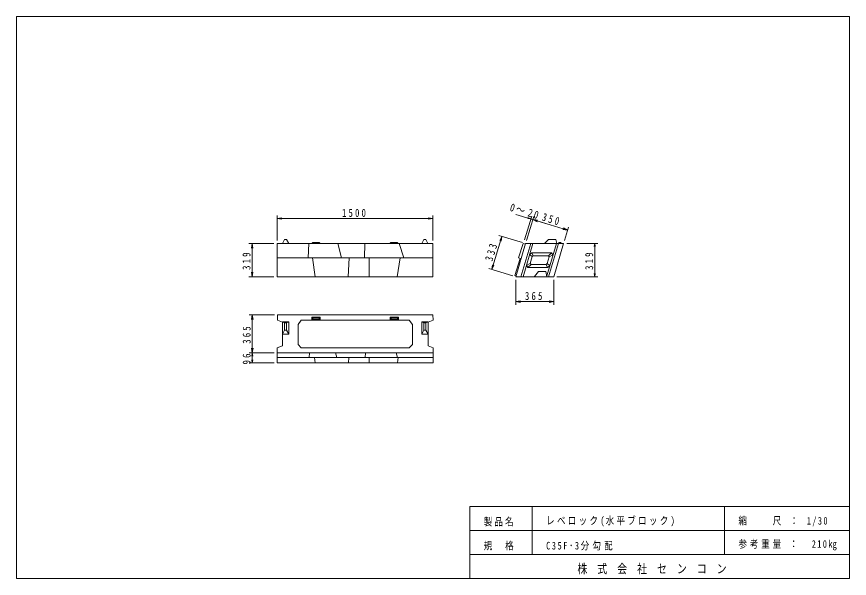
# Model space of a CAD drawing. Units: millimetres on the paper, scale 1:30. Extents: x 15 to 282, y 15 to 195.
import ezdxf

# ---------------------------------------------------------------- set-up
doc = ezdxf.new("R2010")
doc.units = ezdxf.units.MM
for name, color, linetype, lineweight in [('D-STR-DIM', 7, 'Continuous', 13), ('D-STR-STR3', 1, 'Continuous', 13), ('V-nasSTD', 7, 'Continuous', 13)]:
    doc.layers.add(name, color=color, linetype=linetype, lineweight=lineweight)
doc.styles.add('ＭＳ ゴシック-5.0-0.0', font='')
doc.styles.get('ＭＳ ゴシック-5.0-0.0').set_extended_font_data('ＭＳ ゴシック-5.0-0.0')

msp = doc.modelspace()

# ---------------------------------------------------------------- linework, layer by layer
at = {"layer": 'D-STR-DIM'}
for p, q in [((98.5, 123.304), (98.5, 131.304)), ((148.5, 123.304), (148.5, 131.304)), ((175.074, 131.595), (185.291, 128.53)), ((177.852, 123.453), (180.15, 131.116)), ((178.49, 123.262), (180.789, 130.924)), ((178.49, 123.262), (180.789, 130.924)), ((98.5, 130.304), (100, 130.554)), ((98.5, 130.304), (148.5, 130.304)), ((98.5, 130.304), (100, 130.054)), ((148.5, 130.304), (147, 130.554)), ((148.5, 130.304), (147, 130.054)), ((179.863, 130.158), (178.857, 130.286)), ((179.863, 130.158), (178.953, 130.605)), ((180.502, 129.967), (191.676, 126.614)), ((180.502, 129.967), (182.01, 129.775)), ((180.502, 129.967), (181.867, 129.296)), ((180.502, 129.967), (181.507, 129.839)), ((180.502, 129.967), (181.412, 129.52)), ((191.676, 126.614), (190.168, 126.806)), ((191.676, 126.614), (190.311, 127.285)), ((190.671, 123.262), (191.964, 127.572)), ((167.369, 113.965), (170.559, 124.597)), ((177.245, 122.591), (169.601, 124.885)), ((170.559, 124.597), (169.888, 123.232)), ((170.559, 124.597), (170.367, 123.089)), ((97.5, 122.304), (89.5, 122.304)), ((90.5, 122.304), (90.25, 120.804)), ((90.5, 122.304), (90.5, 111.667)), ((90.5, 122.304), (90.75, 120.804)), ((191.383, 122.304), (201.383, 122.304)), ((200.383, 122.304), (200.217, 121.304)), ((200.383, 111.667), (200.383, 122.304)), ((200.383, 122.304), (200.55, 121.304)), ((167.369, 113.965), (167.561, 115.474)), ((167.369, 113.965), (168.039, 115.33)), ((90.5, 111.667), (90.25, 113.167)), ((90.5, 111.667), (90.75, 113.167)), ((174.074, 111.954), (166.411, 114.253)), ((200.383, 111.667), (200.217, 112.667)), ((200.383, 111.667), (200.55, 112.667)), ((97.5, 111.667), (89.5, 111.667)), ((175.032, 110.667), (175.032, 102.667)), ((187.212, 110.667), (187.212, 102.667)), ((188.212, 111.667), (201.383, 111.667)), ((175.032, 103.667), (176.532, 103.917)), ((175.032, 103.667), (187.212, 103.667)), ((175.032, 103.667), (176.532, 103.417)), ((187.212, 103.667), (185.712, 103.917)), ((187.212, 103.667), (185.712, 103.417)), ((97.633, 99.406), (89.567, 99.406)), ((90.567, 99.406), (90.317, 97.906)), ((90.567, 99.406), (90.567, 87.226)), ((90.567, 99.406), (90.817, 97.906)), ((90.567, 87.226), (90.317, 88.726)), ((90.567, 87.226), (90.817, 88.726)), ((97.567, 87.226), (89.567, 87.226)), ((97.567, 87.226), (89.567, 87.226)), ((90.567, 87.226), (90.4, 86.226)), ((90.567, 84.042), (90.567, 87.226)), ((90.567, 87.226), (90.733, 86.226)), ((97.567, 84.042), (89.567, 84.042)), ((90.567, 84.042), (90.4, 85.042)), ((90.567, 84.042), (90.733, 85.042))]:
    msp.add_line(p, q, dxfattribs=at)
at = {"layer": 'D-STR-STR3'}
for p, q in [((185.536, 123.637), (184.203, 122.304)), ((187.87, 123.637), (185.536, 123.637)), ((188.203, 122.304), (187.87, 123.637)), ((98.5, 111.667), (98.5, 122.304)), ((98.5, 122.304), (148.5, 122.304)), ((108.5, 117.706), (108.666, 122.304)), ((109.983, 122.637), (109.65, 122.304)), ((109.983, 122.637), (111.983, 122.637)), ((111.983, 122.637), (112.317, 122.304)), ((118.004, 122.304), (119.167, 117.706)), ((126.5, 117.706), (126.666, 122.304)), ((135.017, 122.637), (134.683, 122.304)), ((135.017, 122.637), (137.017, 122.637)), ((137.017, 122.637), (137.35, 122.304)), ((137.672, 122.304), (139.167, 117.706)), ((148.5, 122.304), (148.5, 111.667)), ((175.032, 111.667), (178.203, 122.304)), ((177.365, 122.304), (175.968, 117.667)), ((176.699, 111.667), (179.87, 122.304)), ((177.362, 111.667), (180.533, 122.304)), ((177.365, 122.304), (178.134, 122.073)), ((190.383, 122.304), (178.203, 122.304)), ((184.973, 111.989), (188.048, 122.304)), ((185.545, 111.667), (188.717, 122.304)), ((187.212, 111.667), (190.383, 122.304)), ((188.969, 122.595), (188.736, 122.304)), ((188.969, 122.595), (189.369, 122.593)), ((189.369, 122.593), (189.657, 122.304)), ((148.5, 117.706), (98.5, 117.706)), ((110.667, 111.667), (109.833, 117.706)), ((121.667, 117.706), (121.333, 111.667)), ((128, 111.667), (128, 117.706)), ((138, 117.706), (137, 111.667)), ((176.447, 117.523), (174.784, 112.002)), ((175.968, 117.667), (176.766, 117.427)), ((179.492, 118.821), (180.178, 119.332)), ((180.328, 118.126), (179.492, 118.821)), ((179.69, 115.936), (180.328, 118.126)), ((180.671, 118.382), (180.178, 119.332)), ((180.178, 119.332), (186.492, 119.332)), ((180.328, 118.126), (180.671, 118.382)), ((180.671, 118.382), (185.506, 118.382)), ((185.089, 115.872), (185.742, 118.063)), ((185.506, 118.382), (186.492, 119.332)), ((185.506, 118.382), (185.742, 118.063)), ((185.742, 118.063), (186.967, 118.693)), ((186.492, 119.332), (186.967, 118.693)), ((179.69, 115.936), (178.457, 115.305)), ((178.457, 115.305), (178.932, 114.667)), ((179.928, 115.617), (178.932, 114.667)), ((179.69, 115.936), (179.928, 115.617)), ((179.928, 115.617), (184.744, 115.617)), ((184.744, 115.617), (185.089, 115.872)), ((184.744, 115.617), (185.245, 114.667)), ((185.089, 115.872), (185.932, 115.178)), ((185.245, 114.667), (185.932, 115.178)), ((178.932, 114.667), (185.245, 114.667)), ((182.365, 113.333), (181.032, 111.689)), ((182.365, 113.333), (184.698, 113.333)), ((184.698, 113.333), (185.039, 111.667)), ((148.5, 111.667), (98.5, 111.667)), ((175.103, 111.906), (174.784, 112.002)), ((187.212, 111.667), (175.032, 111.667)), ((98.624, 97.725), (98.633, 99.406)), ((98.633, 99.406), (148.5, 99.406)), ((148.509, 97.725), (148.5, 99.406)), ((100.233, 97.058), (98.624, 97.725)), ((100.233, 97.058), (100.233, 89.559)), ((106.233, 97.725), (105.233, 96.392)), ((105.233, 96.392), (105.233, 89.892)), ((140.9, 97.725), (106.233, 97.725)), ((109.683, 98.725), (112.35, 98.725)), ((109.683, 98.725), (109.683, 97.725)), ((109.683, 98.725), (110.017, 98.392)), ((110.017, 97.992), (109.683, 97.725)), ((110.017, 98.392), (112.017, 98.392)), ((110.017, 97.992), (110.017, 98.392)), ((110.017, 97.992), (112.017, 97.992)), ((112.017, 98.392), (112.35, 98.725)), ((112.017, 98.392), (112.017, 97.992)), ((112.017, 97.992), (112.35, 97.725)), ((112.35, 98.725), (112.35, 97.725)), ((137.45, 98.725), (134.783, 98.725)), ((134.783, 98.725), (134.783, 97.725)), ((135.117, 98.392), (134.783, 98.725)), ((135.117, 97.992), (134.783, 97.725)), ((137.117, 98.392), (135.117, 98.392)), ((135.117, 98.392), (135.117, 97.992)), ((137.117, 97.992), (135.117, 97.992)), ((137.45, 98.725), (137.117, 98.392)), ((137.117, 97.992), (137.117, 98.392)), ((137.117, 97.992), (137.45, 97.725)), ((137.45, 98.725), (137.45, 97.725)), ((140.9, 97.725), (141.9, 96.392)), ((141.9, 96.392), (141.9, 89.892)), ((146.9, 97.058), (148.509, 97.725)), ((146.9, 97.058), (146.9, 89.559)), ((98.567, 87.226), (98.576, 88.892)), ((100.233, 89.559), (98.576, 88.892)), ((105.233, 89.892), (106.233, 88.892)), ((106.233, 88.892), (140.9, 88.892)), ((141.9, 89.892), (140.9, 88.892)), ((146.9, 89.559), (148.558, 88.892)), ((148.567, 87.226), (148.558, 88.892)), ((148.567, 87.226), (98.567, 87.226)), ((98.567, 87.226), (98.567, 84.042)), ((148.567, 85.809), (98.567, 85.809)), ((108.798, 85.809), (108.849, 87.226)), ((110.733, 84.042), (110.488, 85.809)), ((117.258, 87.226), (117.616, 85.809)), ((121.498, 85.809), (121.4, 84.042)), ((126.798, 85.809), (126.849, 87.226)), ((128.067, 84.042), (128.067, 85.809)), ((136.694, 87.226), (137.154, 85.809)), ((137.361, 85.809), (137.067, 84.042)), ((148.567, 87.226), (148.567, 84.042)), ((148.567, 84.042), (98.567, 84.042))]:
    msp.add_line(p, q, dxfattribs=at)
at = {"layer": 'V-nasSTD'}
for p, q in [((100.9, 123.637), (100.233, 122.304)), ((101.567, 123.637), (100.9, 123.637)), ((101.567, 123.637), (102.233, 122.304)), ((145.536, 123.637), (144.869, 122.304)), ((146.203, 123.637), (145.536, 123.637)), ((146.203, 123.637), (146.869, 122.304)), ((100.233, 93.226), (100.233, 97.226)), ((100.233, 97.226), (102.233, 97.226)), ((100.233, 97.226), (100.9, 96.892)), ((100.9, 96.892), (101.567, 96.892)), ((100.9, 96.892), (100.9, 94.559)), ((102.233, 97.226), (101.567, 96.892)), ((101.567, 96.892), (101.567, 94.559)), ((102.233, 93.226), (102.233, 97.226)), ((144.9, 93.226), (144.9, 97.226)), ((144.9, 97.226), (146.9, 97.226)), ((144.9, 97.226), (145.567, 96.892)), ((145.567, 96.892), (146.233, 96.892)), ((145.567, 96.892), (145.567, 94.559)), ((146.9, 97.226), (146.233, 96.892)), ((146.233, 96.892), (146.233, 94.559)), ((146.9, 93.226), (146.9, 97.226)), ((100.233, 93.226), (100.9, 94.559)), ((100.9, 94.559), (101.567, 94.559)), ((102.233, 93.226), (101.567, 94.559)), ((144.9, 93.226), (145.567, 94.559)), ((145.567, 94.559), (146.233, 94.559)), ((146.9, 93.226), (146.233, 94.559)), ((100.233, 93.226), (102.233, 93.226)), ((144.9, 93.226), (146.9, 93.226))]:
    msp.add_line(p, q, dxfattribs=at)
at = {"layer": 'V-nasSTD', "color": 4}
for p, q in [((282, 38), (160.333, 38)), ((160.333, 38), (160.333, 15)), ((180.333, 38), (180.333, 22.667)), ((242, 38), (242, 22.667)), ((282, 30.333), (160.333, 30.333)), ((282, 22.667), (160.333, 22.667))]:
    msp.add_line(p, q, dxfattribs=at)
msp.add_lwpolyline([(15, 15), (15, 195), (282, 195), (282, 15)], close=True, dxfattribs=at)

# ---------------------------------------------------------------- texts
at = {"layer": 'D-STR-DIM', "char_height": 2.566, "attachment_point": 8, "style": 'ＭＳ ゴシック-5.0-0.0'}
for s, insert, rotation in [('\\T1.4;\\W0.8;0～20', (177.685, 131.336), 343.301), ('\\T1.5;\\W0.8;350', (186.233, 128.769), 343.301), ('\\T1.5;\\W0.8;333', (168.485, 119.425), 73.301), ('\\T1.5;\\W0.8;319', (90, 116.985), 90), ('\\T1.5;\\W0.8;319', (199.883, 116.985), 90), ('\\T1.5;\\W0.8;365', (90.067, 93.316), 90), ('\\T1.5;\\W0.8;96', (90.067, 85.634), 90)]:
    msp.add_mtext(s, dxfattribs=dict(at, insert=insert, rotation=rotation))
for s, insert in [('\\T1.5;\\W0.8;1500', (123.5, 130.804)), ('\\T1.5;\\W0.8;365', (181.122, 104.167))]:
    msp.add_mtext(s, dxfattribs=dict(at, insert=insert))
at = {"layer": 'V-nasSTD', "color": 4, "attachment_point": 7, "style": 'ＭＳ ゴシック-5.0-0.0'}
for s, insert, char_height in [('\\T1.27;\\W0.8;レベロック(水平ブロック)', (184.772, 31.624), 2.444), ('\\T1.34;\\W0.8;縮\u3000\u3000尺\\~：\\~1/30', (246.439, 31.624), 2.444), ('\\T1.25;\\W0.8;製品名', (164.772, 31.624), 2.444), ('\\T1.25;\\W0.8;規\u3000格', (164.772, 23.958), 2.444), ('\\T1.38;\\W0.8;C35F･3分勾配', (184.772, 23.958), 2.444), ('\\T1.33;\\W0.8;参考重量\\~：\\~\\~210㎏', (246.439, 23.958), 2.444), ('\\T1.33;\\W0.8;株\\~式\\~会\\~社\\~セ\\~ン\\~コ\\~ン', (194.796, 16.291), 2.933)]:
    msp.add_mtext(s, dxfattribs=dict(at, insert=insert, char_height=char_height))

doc.saveas('drawing.dxf')
